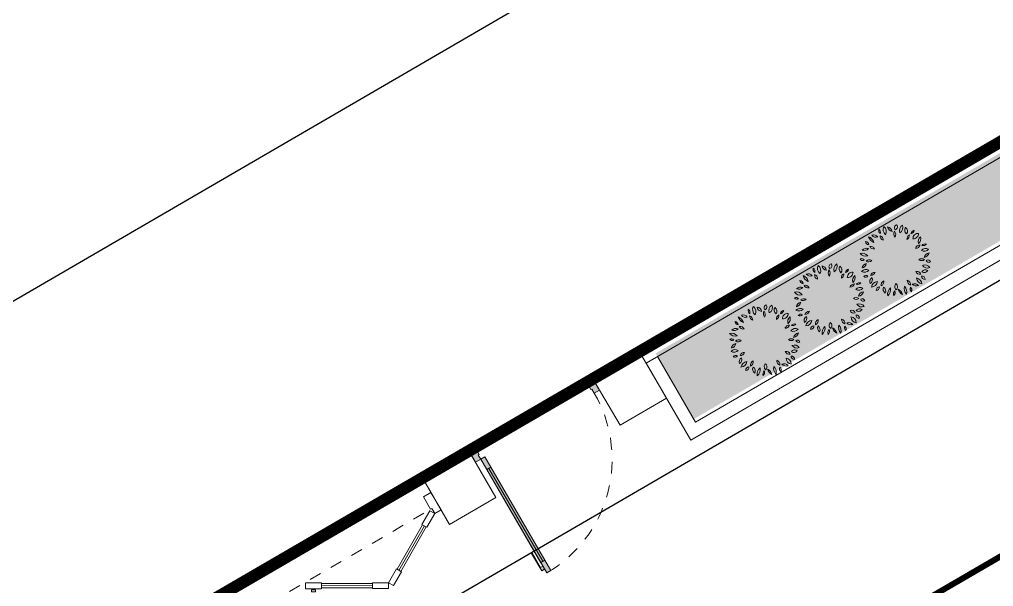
# Model space of a CAD drawing. Header units: millimetres. Extents: x 567980 to 569372, y 2065777 to 2066674.
# Drawn here: x 568889.78 to 568897.93, y 2066319.06 to 2066323.81 of the extents above; entities that cross this region are included whole.
import ezdxf

# ---------------------------------------------------------------- set-up
doc = ezdxf.new("R2010")
doc.units = ezdxf.units.MM
for name, pattern in [('CENTER', [3, 1.5, -0.5, 0.5, -0.5]), ('DASHDOT2', [0.5, 0.25, -0.125, 0, -0.125]), ('HIDDEN', [0.75, 0.5, -0.25])]:
    doc.linetypes.add(name, pattern=pattern)
for name, color, linetype, lineweight in [('boDnv', 54, 'Continuous', 25), ('E- RANH GIOI', 1, 'CENTER', 13), ('E- THAY', 9, 'Continuous', 20), ('E-Manh', 251, 'Continuous', 13), ('i_Cay', 114, 'Continuous', 13), ('i_Hatch', 250, 'Continuous', 13), ('LD-CUA', 146, 'Continuous', 13), ('LD-THAY', 9, 'Continuous', 13)]:
    doc.layers.add(name, color=color, linetype=linetype, lineweight=lineweight)
for name, color, linetype in [('datOBt', 42, 'Continuous'), ('LogDg', 7, 'Continuous'), ('loKBT', 42, 'Continuous'), ('ViaHeS', 32, 'Continuous')]:
    doc.layers.add(name, color=color, linetype=linetype)
doc.styles.add('rms', font='romans.shx', dxfattribs={"width": 0.7, "bigfont": 'vns.shx'})
doc.linetypes.add('ADL', pattern='A,0.125,-0.15,["++",rms,S=0.5,R=0,X=0,Y=-0.2245],-1.35,1.125', length=2.75)

# ---------------------------------------------------------------- blocks, each defined once
blk = doc.blocks.new('NEN')
at = {"layer": 'boDnv', "color": 10, "linetype": 'ADL', "ltscale": 0.25}
blk.add_lwpolyline([(230.3915, -76.6469), (232.2503, -70.4192), (219.1656, -44.2576), (213.4368, -42.5477), (99.3797, -108.9057), (97.5209, -115.1334), (110.6056, -141.295), (116.3344, -143.0049)], close=True, dxfattribs=at)
at = {"layer": 'datOBt'}
blk.add_lwpolyline([(231.2365, -77.3122), (233.3217, -70.3259), (219.8664, -43.4232), (213.308, -41.4657), (98.5347, -108.2404), (96.4495, -115.2267), (109.9048, -142.1294), (116.4632, -144.0869)], close=True, dxfattribs=at)
at = {"layer": 'LogDg'}
blk.add_lwpolyline([(191.7606, -50.5311), (96.9169, -106.1125, 0.395833), (93.785, -116.6059), (107.2314, -143.4907, 0.432836), (118.4094, -146.827), (234.309, -78.9954, 0.395833), (237.4409, -68.502), (223.9946, -41.6172, 0.432836), (212.8165, -38.2809), (191.7606, -50.5311)], format="xyb", dxfattribs=at)
at = {"layer": 'loKBT'}
blk.add_lwpolyline([(203.4352, -47.2097), (192.6307, -53.4957), (202.6883, -70.7828), (213.4928, -64.4968)], close=True, dxfattribs=at)
at = {"layer": 'ViaHeS'}
blk.add_lwpolyline([(231.2365, -77.3122), (233.3217, -70.3259), (219.8664, -43.4232), (213.308, -41.4657), (98.5347, -108.2404), (96.4495, -115.2267), (109.9048, -142.1294), (116.4632, -144.0869)], close=True, dxfattribs=at)
blk = doc.blocks.new('BT-02')
at = {"layer": 'E- RANH GIOI', "ltscale": 0.05, "const_width": 100}
blk.add_lwpolyline([(7621197.6, 979879), (7753982.3, 979879), (7758666.7, 974889), (7756768.1, 944869), (7751452.5, 939879), (7618667.8, 939879), (7613983.4, 944869), (7615882, 974889), (7621197.6, 979879)], dxfattribs=at)
at = {"layer": 'E- RANH GIOI', "color": 5, "ltscale": 0.05, "true_color": 0x0000fa, "const_width": 50}
blk.add_lwpolyline([(7622385.1, 976879), (7752683.8, 976879), (7755590.7, 973782.4), (7753849, 946243.5), (7750265, 942879), (7619966.3, 942879), (7617059.3, 945975.6), (7618801.1, 973514.5)], close=True, dxfattribs=at)
at = {"layer": 'loKBT'}
blk.add_line((7742560.1, 979879), (7730060.1, 979879), dxfattribs=at)
blk.add_lwpolyline([(7742560.1, 959879), (7742560.1, 979879), (7730060.1, 979879), (7730060.1, 959879), (7742560.1, 959879)], dxfattribs=at)
for points in [[(7742560.1, 979879), (7730060.1, 979879), (7730060.1, 959879), (7742560.1, 959879)], [(7730060.1, 959879), (7742560.1, 959879), (7742560.1, 979879), (7730060.1, 979879)]]:
    blk.add_lwpolyline(points, close=True, dxfattribs=at)
blk = doc.blocks.new('cd2400')
for p, q in [((432.7, 355.2), (125.3, 177.7)), ((643.2, 355.2), (950.7, 177.7)), ((1696.8, 355.2), (1389.3, 177.7)), ((1907.3, 355.2), (2214.7, 177.7))]:
    blk.add_line(p, q)
at = {"color": 251, "linetype": 'DASHDOT2'}
blk.add_line((2320, 100), (20, 100), dxfattribs=at)
for points in [[(538, 392.9), (442.7, 337.9), (422.7, 372.5), (518, 427.5)], [(538, 392.9), (633.2, 337.9), (653.2, 372.5), (558, 427.5)], [(1802, 392.9), (1706.8, 337.9), (1686.8, 372.5), (1782, 427.5)], [(1802, 392.9), (1897.3, 337.9), (1917.3, 372.5), (1822, 427.5)], [(-30, 0), (-30, 140), (20, 140), (20, 100), (30, 100), (30, 0)], [(40, 105.4), (135.3, 160.4), (115.3, 195), (20, 140)], [(1035.9, 105.4), (940.7, 160.4), (960.7, 195), (1055.9, 140)], [(1024.3, 166.2), (999.2, 180.7), (1006.3, 193.2), (1031.5, 178.6)], [(1304.1, 105.4), (1399.3, 160.4), (1379.3, 195), (1284.1, 140)], [(1315.7, 166.2), (1340.8, 180.7), (1333.7, 193.2), (1308.5, 178.6)], [(2300, 105.4), (2204.7, 160.4), (2224.7, 195), (2320, 140)], [(2370, 0), (2370, 140), (2320, 140), (2320, 100), (2310, 100), (2310, 0)]]:
    blk.add_lwpolyline(points, close=True)
at = {"color": 9}
for points in [[(440.2, 342.2), (132.8, 164.7), (117.8, 190.7), (425.2, 368.2)], [(635.7, 342.2), (943.2, 164.7), (958.2, 190.7), (650.7, 368.2)], [(1704.3, 342.2), (1396.8, 164.7), (1381.8, 190.7), (1689.3, 368.2)], [(1899.8, 342.2), (2207.2, 164.7), (2222.2, 190.7), (1914.8, 368.2)]]:
    blk.add_lwpolyline(points, close=True, dxfattribs=at)
blk = doc.blocks.new('*U462')
h = blk.add_hatch(color=254)
h.dxf.hatch_style = 1
h.paths.add_polyline_path([(21.7, 894.5), (21.7, 1064.1), (50, 1064.1), (50, 1035.9), (27.4, 1035.9), (27.4, 894.5)])
h = blk.add_hatch(color=253)
h.dxf.hatch_style = 1
h.paths.add_polyline_path([(50, 100), (90, 100), (90, 0), (50, 0)])
h.paths.add_polyline_path([(50, 1000), (90, 1000), (90, 1100), (50, 1100)])
h = blk.add_hatch(color=254)
h.dxf.hatch_style = 1
h.paths.add_polyline_path([(90, 100), (50, 100), (50, 1000), (90, 1000)])
h = blk.add_hatch(color=253)
h.dxf.hatch_style = 1
h.paths.add_polyline_path([(0, 0), (50, 0), (50, -40), (60, -40), (60, -110), (0, -110)])
h = blk.add_hatch(color=253)
h.dxf.hatch_style = 1
h.paths.add_polyline_path([(1200, 0), (1150, 0), (1150, -40), (1140, -40), (1140, -110), (1200, -110)])
for p, q in [((70, 100), (70, 1000)), ((90, 1000), (90, 100))]:
    blk.add_line(p, q)
for points in [[(21.7, 894.5), (21.7, 1064.1), (50, 1064.1), (50, 1035.9), (27.4, 1035.9), (27.4, 894.5)], [(90, 100), (50, 100), (50, 1000), (90, 1000)], [(0, 0), (50, 0), (50, -40), (60, -40), (60, -110), (0, -110)], [(1200, 0), (1150, 0), (1150, -40), (1140, -40), (1140, -110), (1200, -110)]]:
    blk.add_lwpolyline(points, close=True)
for points in [[(50, 1000), (90, 1000), (90, 1100), (50, 1100), (50, 1000)], [(50, 1002.9), (50, 100)], [(50, 100), (90, 100), (90, 0), (50, 0), (50, 100)]]:
    blk.add_lwpolyline(points)
at = {"linetype": 'HIDDEN', "ltscale": 30}
blk.add_arc((50, 0), 1100, 0, 90, dxfattribs=at)
blk = doc.blocks.new('mb-cay40')
at = {"color": 0, "linetype": 'ByBlock'}
for centre, radius, start, end in [((-427, 694), 54.1, 146.8151, 244.0193), ((-496, 675), 54.1, 326.8151, 64.0193), ((-300, 710), 100, 149.4737, 231.7586), ((-448, 683), 100, 329.4737, 51.7586), ((-231, 779), 98.1, 192.306, 259.6849), ((-344, 662), 98.1, 12.306, 79.6849), ((-148, 638), 79.7, 145.5248, 220.8327), ((-273, 631), 79.7, 325.5248, 40.8327), ((-136, 737), 62.9, 125.4093, 202.7101), ((-231, 764), 62.9, 305.4093, 22.7101), ((16, 684), 137, 133.8117, 194.3077), ((-211, 749), 137, 313.8117, 14.3077), ((113, 711), 137, 163.4642, 212.7906), ((-134, 676), 137, 343.4642, 32.7906), ((138, 616), 80.6, 104.1004, 168.465), ((40, 710), 80.6, 284.1004, 348.465), ((-654, 503), 44.2, 163.4933, 274.4697), ((-693, 471), 44.2, 343.4933, 94.4697), ((-542, 597), 98.1, 183.3189, 263.1904), ((-651, 494), 98.1, 3.3189, 83.1904), ((-554, 556), 69.9, 25.4537, 116.6852), ((-522, 648), 69.9, 205.4537, 296.6852), ((-390, 597), 66.9, 168.8066, 257.6391), ((-470, 545), 66.9, 348.8066, 77.6391), ((49, 562), 68.8, 103.8914, 198.9039), ((-33, 607), 68.8, 283.8914, 18.9039), ((230, 506), 141, 100.3005, 160.4476), ((72, 692), 141, 280.3005, 340.4476), ((260, 521), 76.9, 122.5817, 207.18), ((150, 551), 76.9, 302.5817, 27.18), ((-680, 301), 102, 69.7201, 135.6489), ((-718, 468), 102, 249.7201, 315.6489), ((-620, 357), 75.8, 22.5723, 98.3335), ((-561, 461), 75.8, 202.5723, 278.3335), ((213, 369), 79.6, 86.0282, 161.3698), ((143, 474), 79.6, 266.0282, 341.3698), ((320, 284), 110, 64.7353, 140.5781), ((282, 453), 110, 244.7353, 320.5781), ((300, 426), 53.5, 59.9815, 155.6676), ((278, 494), 53.5, 239.9815, 335.6676), ((-767, 152), 75.6, 44.2576, 108.5927), ((-736, 277), 75.6, 224.2576, 288.5927), ((-743, 226), 96, 30.9482, 110.5784), ((-695, 365), 96, 210.9482, 290.5784), ((-638, 119), 83.9, 60.5095, 129.292), ((-649, 257), 83.9, 240.5095, 309.292), ((243, 141), 78, 58.8748, 131.2135), ((232, 267), 78, 238.8748, 311.2135), ((359, 242), 79.1, 90.2529, 173.5221), ((280, 330), 79.1, 270.2529, 353.5221), ((344, 142), 53.6, 28.1981, 112.1918), ((371, 217), 53.6, 208.1981, 292.1918), ((-787, 176), 111, 280.8762, 345.4479), ((-659, 40), 111, 100.8762, 165.4479), ((-690, -39), 87.4, 54.9745, 151.3792), ((-716, 74), 87.4, 234.9745, 331.3792), ((159, -75), 77.3, 28.8072, 103.9199), ((208, 37), 77.3, 208.8072, 283.9199), ((314, -59), 90.4, 71.3712, 141.7535), ((272, 83), 90.4, 251.3712, 321.7535), ((293, 25), 97.6, 29.1952, 106.7189), ((350, 166), 97.6, 209.1952, 286.7189), ((-675, -123), 70, 71.8192, 140.0818), ((-707, -12), 70, 251.8192, 320.0818), ((-557, -163), 78, 113.4753, 203.456), ((-660, -123), 78, 293.4753, 23.456), ((-617, 21), 75, 267.1724, 337.2365), ((-551, -83), 75, 87.1724, 157.2365), ((-605, -147), 107, 271.6328, 352.0268), ((-496, -269), 107, 91.6328, 172.0268), ((-342, -221), 95.9, 122.8873, 186.7253), ((-489, -152), 95.9, 302.8873, 6.7253), ((-19, -211), 70.3, 353.65, 74.6514), ((70, -151), 70.3, 173.65, 254.6514), ((133, -213), 116, 6.5487, 76.8911), ((275, -87), 116, 186.5487, 256.8911), ((243, -118), 50.7, 359.2557, 87.6287), ((296, -68), 50.7, 179.2557, 267.6287), ((-473, -294), 49.3, 76.5419, 193.4774), ((-509, -257), 49.3, 256.5419, 13.4774), ((-314, -281), 91.1, 159.117, 230.3606), ((-457, -318), 91.1, 339.117, 50.3606), ((-220, -348), 109, 122.117, 201.7275), ((-379, -297), 109, 302.117, 21.7275), ((-170, -364), 62.5, 129.7475, 206.0709), ((-267, -343), 62.5, 309.7475, 26.0709), ((-133, -236), 75.4, 148.7877, 221.5977), ((-253, -247), 75.4, 328.7877, 41.5977), ((-160, -372), 84.6, 5.3196, 80.419), ((-61, -281), 84.6, 185.3196, 260.419), ((100, -278), 148, 165.2071, 218.3217), ((-159, -332), 148, 345.2071, 38.3217), ((110, -276), 64.3, 156.7754, 231.288), ((11, -301), 64.3, 336.7754, 51.288), ((113, -290), 96.7, 38.6962, 106.2415), ((162, -137), 96.7, 218.6962, 286.2415)]:
    blk.add_arc(centre, radius, start, end, dxfattribs=at)
blk = doc.blocks.new('SAN VUON BT A-BT1')
at = {"layer": 'i_Hatch', "true_color": 0x46cb3a, "transparency": 33554687}
h = blk.add_hatch(dxfattribs=at)
h.set_pattern_fill('CROSS', color=95, scale=300, double=1)
h.set_pattern_definition([(0, (2832.47, -202892.13), (75, 75), [37.5, -112.5]), (90, (2851.22, -202910.88), (-75, 75), [37.5, -112.5])])
h.paths.add_polyline_path([(7163776.9, 841296.9), (7151496.9, 841296.9), (7151496.9, 841006.9), (7163486.9, 841006.9), (7163486.9, 821856.9), (7163776.9, 821856.9)])
h.paths.add_polyline_path([(7158157.3, 822152.4), (7151786.9, 822152.4), (7151786.9, 839436.9), (7151496.9, 839436.9), (7151496.9, 821856.9), (7151496.9, 821516.9), (7158157.3, 821516.9)])
at = {"layer": 'E- RANH GIOI', "ltscale": 0.1, "const_width": 100}
blk.add_lwpolyline([(7151386.9, 821436.9), (7163886.9, 821436.9), (7163886.9, 841436.9), (7151386.9, 841436.9)], close=True, dxfattribs=at)
at = {"layer": 'E-Manh'}
for p, q in [((7158267.3, 822292.4), (7151896.9, 822292.4)), ((7158267.3, 821546.9), (7158267.3, 822292.4)), ((7158157.3, 822182.4), (7151786.9, 822182.4)), ((7158157.3, 822182.4), (7158157.3, 821546.9)), ((7158267.3, 821886.9), (7158267.3, 821882.4))]:
    blk.add_line(p, q, dxfattribs=at)
blk.add_lwpolyline([(7151496.9, 841326.9), (7151496.9, 821546.9), (7158267.3, 821546.9)], dxfattribs=at)
for points in [[(7158717.3, 821436.9), (7158267.3, 821436.9), (7158267.3, 821886.9), (7158717.3, 821886.9)], [(7160368.3, 821436.9), (7159918.3, 821436.9), (7159918.3, 821886.9), (7160368.3, 821886.9)]]:
    blk.add_lwpolyline(points, close=True, dxfattribs=at)
at = {"layer": 'i_Cay', "xscale": 0.5, "yscale": 0.5, "zscale": 0.5}
for p in [(7156133.3, 821753.8), (7156771.3, 821758.8), (7157414.3, 821783.8)]:
    blk.add_blockref('mb-cay40', p, dxfattribs=at)
at = {"layer": 'LD-CUA', "xscale": -1}
blk.add_blockref('*U462', (7159918.3, 821546.9), dxfattribs=at)
at = {"layer": 'LD-CUA', "xscale": 1.208333333333333, "yscale": 1.208333333333333, "zscale": 1.208333333333333}
blk.add_blockref('cd2400', (7160404.5, 821577.3), dxfattribs=at)
blk = doc.blocks.new('MBT1 BT1')
at = {"layer": 'E- RANH GIOI', "ltscale": 0.1, "const_width": 100}
blk.add_lwpolyline([(7075416.3, 1014867.5), (7087916.3, 1014867.5), (7087916.3, 1034867.5), (7075416.3, 1034867.5)], close=True, dxfattribs=at)
at = {"layer": 'E- THAY'}
blk.add_blockref('SAN VUON BT A-BT1', (-75970.5, 193430.5), dxfattribs=at)

msp = doc.modelspace()

# ---------------------------------------------------------------- block references
at = {"layer": 'boDnv'}
msp.add_blockref('NEN', (568697.4807, 2066371.6973), dxfattribs=at)

# ---------------------------------------------------------------- next in the draw order: block references
at = {"layer": 'loKBT', "xscale": 0.001000000000001394, "yscale": 0.001000000000001394, "zscale": 0.001000000000001394, "rotation": 30.1906983248881}
msp.add_blockref('BT-02', (562701.3455, 2061583.9472, -0.0003), dxfattribs=at)

# ---------------------------------------------------------------- next in the draw order: block references
at = {"layer": 'LD-THAY', "xscale": 0.001000000000001394, "yscale": 0.001000000000001394, "zscale": 0.001000000000001394, "rotation": 210.1906985033857}
msp.add_blockref('MBT1 BT1', (574506.2417, 2070759.7777, -0.0003), dxfattribs=at)

# ---------------------------------------------------------------- next in the draw order: block references
at = {"layer": 'loKBT', "xscale": 0.001000000000001394, "yscale": 0.001000000000001394, "zscale": 0.001000000000001394, "rotation": 30.1906983248881}
msp.add_blockref('BT-02', (562701.3455, 2061583.9472, -0.0003), dxfattribs=at)

# ---------------------------------------------------------------- next in the draw order: block references
at = {"layer": 'LD-THAY', "xscale": 0.001000000000001394, "yscale": 0.001000000000001394, "zscale": 0.001000000000001394, "rotation": 210.1906985033857}
msp.add_blockref('MBT1 BT1', (574506.2417, 2070759.7777, -0.0003), dxfattribs=at)

doc.saveas('drawing.dxf')
